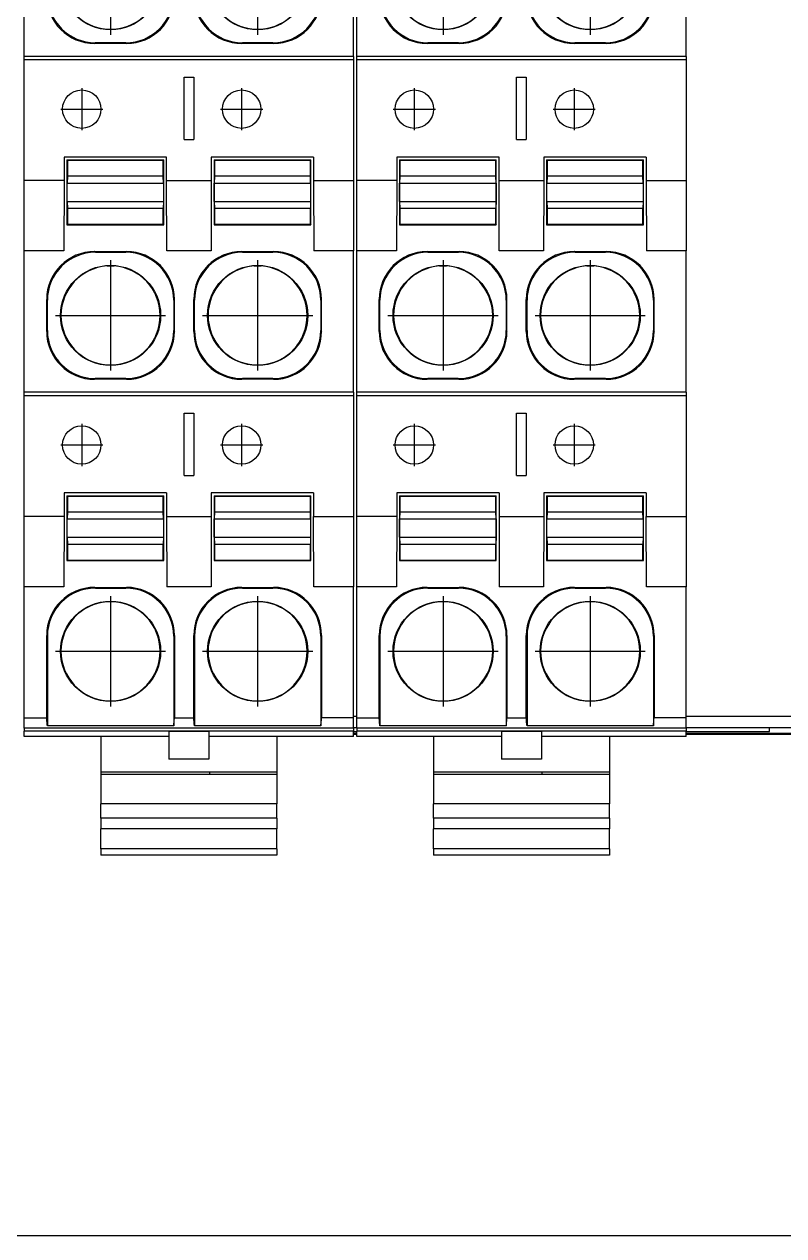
# Model space of a CAD drawing. Extents: x -2333 to 4564, y -5034 to 5704.
# Drawn here: x 3271.6 to 3356.3, y 2006.7 to 2141.7 of the extents above; entities that cross this region are included whole.
import ezdxf

# ---------------------------------------------------------------- set-up
doc = ezdxf.new("R2010")
doc.units = 0
doc.header["$LTSCALE"] = 10
doc.header["$MEASUREMENT"] = 0
doc.linetypes.add('DOT_CENTER', pattern=[14, 12, -1, 0, -1])
doc.layers.get('0').update_dxf_attribs({"linetype": 'CONTINUOUS'})
doc.layers.add('1', color=7, linetype='CONTINUOUS')
doc.layers.add('LEG', color=7, linetype='CONTINUOUS')

# ---------------------------------------------------------------- blocks, each defined once
blk = doc.blocks.new('FIBO-P-SP-TWIN-____2__13', base_point=(87.283, 1619.943))
at = {"color": 7, "linetype": 'Continuous'}
for p, q in [((90.989, 1630.243), (91.152, 1630.243)), ((90.989, 1625.718), (90.989, 1630.243)), ((91.253, 1630.243), (91.152, 1630.243)), ((91.253, 1619.943), (91.253, 1630.243)), ((91.253, 1630.243), (91.576, 1630.243)), ((91.576, 1630.243), (95.672, 1630.243)), ((91.576, 1630.243), (91.576, 1629.541)), ((95.672, 1630.243), (97.87, 1630.243)), ((95.672, 1629), (95.672, 1630.243)), ((97.87, 1630.243), (101.655, 1630.243)), ((97.87, 1628.993), (97.87, 1630.243)), ((101.655, 1630.243), (101.655, 1619.943)), ((101.655, 1630.243), (101.753, 1630.243)), ((101.753, 1619.943), (101.753, 1630.243)), ((101.753, 1630.243), (106.172, 1630.243)), ((106.172, 1630.243), (108.37, 1630.243)), ((106.172, 1629), (106.172, 1630.243)), ((108.37, 1630.243), (112.155, 1630.243)), ((108.37, 1628.993), (108.37, 1630.243)), ((112.155, 1630.243), (112.155, 1619.943)), ((112.155, 1630.243), (112.253, 1630.243)), ((112.253, 1619.943), (112.253, 1630.243)), ((112.253, 1630.243), (116.672, 1630.243)), ((94.128, 1629.518), (91.321, 1629.518)), ((91.321, 1625.568), (91.321, 1629.518)), ((91.576, 1629.541), (94.151, 1629.541)), ((103.656, 1629.541), (104.651, 1629.541)), ((103.678, 1629.518), (104.628, 1629.518)), ((97.87, 1628.993), (95.672, 1629)), ((96.489, 1628.908), (96.489, 1625.879)), ((96.503, 1628.893), (96.489, 1628.908)), ((98.518, 1628.908), (96.489, 1628.908)), ((96.503, 1628.893), (96.503, 1625.893)), ((97.003, 1628.893), (96.503, 1628.893)), ((97.216, 1628.902), (97.003, 1628.893)), ((97.003, 1628.893), (97.003, 1625.893)), ((97.216, 1628.902), (97.791, 1628.902)), ((97.216, 1628.902), (97.216, 1625.885)), ((98.003, 1628.893), (97.791, 1628.902)), ((97.791, 1628.902), (97.791, 1625.885)), ((98.603, 1628.993), (97.87, 1628.993)), ((98.003, 1625.893), (98.003, 1628.893)), ((98.503, 1628.893), (98.003, 1628.893)), ((98.518, 1628.908), (98.503, 1628.893)), ((98.503, 1628.893), (98.503, 1625.893)), ((98.518, 1628.908), (98.518, 1625.879)), ((98.603, 1625.793), (98.603, 1628.993)), ((108.37, 1628.993), (106.172, 1629)), ((106.989, 1628.908), (106.989, 1625.879)), ((109.018, 1628.908), (106.989, 1628.908)), ((107.003, 1628.893), (106.989, 1628.908)), ((107.503, 1628.893), (107.003, 1628.893)), ((107.003, 1628.893), (107.003, 1625.893)), ((107.716, 1628.902), (107.503, 1628.893)), ((107.503, 1628.893), (107.503, 1625.893)), ((107.716, 1628.902), (108.291, 1628.902)), ((107.716, 1628.902), (107.716, 1625.885)), ((108.503, 1628.893), (108.291, 1628.902)), ((108.291, 1628.902), (108.291, 1625.885)), ((109.103, 1628.993), (108.37, 1628.993)), ((108.503, 1625.893), (108.503, 1628.893)), ((109.003, 1628.893), (108.503, 1628.893)), ((109.018, 1628.908), (109.003, 1628.893)), ((109.003, 1628.893), (109.003, 1625.893)), ((109.018, 1628.908), (109.018, 1625.879)), ((109.103, 1625.793), (109.103, 1628.993)), ((95.651, 1628.041), (95.651, 1627.045)), ((102.156, 1627.045), (102.156, 1628.041)), ((106.151, 1628.041), (106.151, 1627.045)), ((112.656, 1627.045), (112.656, 1628.041)), ((87.283, 1622.343), (87.283, 1627.843)), ((87.472, 1627.843), (87.283, 1627.843)), ((87.472, 1627.843), (88.104, 1627.843)), ((88.436, 1627.843), (88.104, 1627.843)), ((88.436, 1627.843), (88.888, 1627.843)), ((89.805, 1627.843), (88.888, 1627.843)), ((89.805, 1622.343), (89.805, 1627.843)), ((89.883, 1627.843), (89.805, 1627.843)), ((90.989, 1627.843), (89.883, 1627.843)), ((92.107, 1627.653), (92.107, 1627.433)), ((95.199, 1627.433), (95.199, 1627.653)), ((95.628, 1628.018), (95.628, 1627.068)), ((102.178, 1627.068), (102.178, 1628.018)), ((102.607, 1627.653), (102.607, 1627.433)), ((105.699, 1627.433), (105.699, 1627.653)), ((106.128, 1628.018), (106.128, 1627.068)), ((112.678, 1627.068), (112.678, 1628.018)), ((113.107, 1627.653), (113.107, 1627.433)), ((97.87, 1625.793), (95.672, 1625.786)), ((95.672, 1624.4), (95.672, 1625.786)), ((96.503, 1625.893), (96.489, 1625.879)), ((96.489, 1625.879), (98.518, 1625.879)), ((96.503, 1625.893), (97.003, 1625.893)), ((97.216, 1625.885), (97.003, 1625.893)), ((97.791, 1625.885), (97.216, 1625.885)), ((97.791, 1625.885), (98.003, 1625.893)), ((98.603, 1625.793), (97.87, 1625.793)), ((97.87, 1625.793), (97.87, 1624.393)), ((98.003, 1625.893), (98.503, 1625.893)), ((98.503, 1625.893), (98.518, 1625.879)), ((106.172, 1625.786), (108.37, 1625.793)), ((106.172, 1624.4), (106.172, 1625.786)), ((107.003, 1625.893), (106.989, 1625.879)), ((106.989, 1625.879), (109.018, 1625.879)), ((107.003, 1625.893), (107.503, 1625.893)), ((107.716, 1625.885), (107.503, 1625.893)), ((108.291, 1625.885), (107.716, 1625.885)), ((108.291, 1625.885), (108.503, 1625.893)), ((108.37, 1625.793), (109.103, 1625.793)), ((108.37, 1625.793), (108.37, 1624.393)), ((108.503, 1625.893), (109.003, 1625.893)), ((109.003, 1625.893), (109.018, 1625.879)), ((90.279, 1624.468), (90.279, 1625.718)), ((90.989, 1625.718), (90.279, 1625.718)), ((91.141, 1625.718), (90.989, 1625.718)), ((94.128, 1625.568), (91.321, 1625.568)), ((91.576, 1625.546), (91.576, 1624.941)), ((94.151, 1625.545), (91.576, 1625.546)), ((103.656, 1625.545), (104.651, 1625.545)), ((104.628, 1625.568), (103.678, 1625.568)), ((99.153, 1625.243), (101.103, 1625.243)), ((99.153, 1625.243), (99.153, 1624.943)), ((101.103, 1625.243), (101.103, 1624.943)), ((109.653, 1625.243), (111.603, 1625.243)), ((109.653, 1625.243), (109.653, 1624.943)), ((111.603, 1625.243), (111.603, 1624.943)), ((91.321, 1620.968), (91.321, 1624.918)), ((94.128, 1624.918), (91.321, 1624.918)), ((91.576, 1624.941), (94.151, 1624.941)), ((101.103, 1624.943), (99.153, 1624.943)), ((103.656, 1624.941), (104.651, 1624.941)), ((103.678, 1624.918), (104.628, 1624.918)), ((111.603, 1624.943), (109.653, 1624.943)), ((90.989, 1624.468), (90.279, 1624.468)), ((90.989, 1619.943), (90.989, 1624.468)), ((91.141, 1624.468), (90.989, 1624.468)), ((97.87, 1624.393), (95.672, 1624.4)), ((96.503, 1624.293), (96.489, 1624.308)), ((96.489, 1624.308), (96.489, 1621.279)), ((98.518, 1624.308), (96.489, 1624.308)), ((97.003, 1624.293), (96.503, 1624.293)), ((96.503, 1624.293), (96.503, 1621.293)), ((97.216, 1624.302), (97.003, 1624.293)), ((97.003, 1624.293), (97.003, 1621.293)), ((97.216, 1624.302), (97.791, 1624.302)), ((97.216, 1624.302), (97.216, 1621.285)), ((98.003, 1624.293), (97.791, 1624.302)), ((97.791, 1624.302), (97.791, 1621.285)), ((98.603, 1624.393), (97.87, 1624.393)), ((98.003, 1621.293), (98.003, 1624.293)), ((98.503, 1624.293), (98.003, 1624.293)), ((98.518, 1624.308), (98.503, 1624.293)), ((98.503, 1624.293), (98.503, 1621.293)), ((98.518, 1624.308), (98.518, 1621.279)), ((98.603, 1621.193), (98.603, 1624.393)), ((108.37, 1624.393), (106.172, 1624.4)), ((106.989, 1624.308), (106.989, 1621.279)), ((109.018, 1624.308), (106.989, 1624.308)), ((107.003, 1624.293), (106.989, 1624.308)), ((107.503, 1624.293), (107.003, 1624.293)), ((107.003, 1624.293), (107.003, 1621.293)), ((107.716, 1624.302), (107.503, 1624.293)), ((107.503, 1624.293), (107.503, 1621.293)), ((107.716, 1624.302), (108.291, 1624.302)), ((107.716, 1624.302), (107.716, 1621.285)), ((108.503, 1624.293), (108.291, 1624.302)), ((108.291, 1624.302), (108.291, 1621.285)), ((109.103, 1624.393), (108.37, 1624.393)), ((108.503, 1621.293), (108.503, 1624.293)), ((109.003, 1624.293), (108.503, 1624.293)), ((109.018, 1624.308), (109.003, 1624.293)), ((109.003, 1624.293), (109.003, 1621.293)), ((109.018, 1624.308), (109.018, 1621.279)), ((109.103, 1621.193), (109.103, 1624.393)), ((95.628, 1623.418), (95.628, 1622.468)), ((95.651, 1623.441), (95.651, 1622.445)), ((102.156, 1622.445), (102.156, 1623.441)), ((102.178, 1622.468), (102.178, 1623.418)), ((106.128, 1623.418), (106.128, 1622.468)), ((106.151, 1623.441), (106.151, 1622.445)), ((112.656, 1622.445), (112.656, 1623.441)), ((112.678, 1622.468), (112.678, 1623.418)), ((92.107, 1623.053), (92.107, 1622.833)), ((95.199, 1622.833), (95.199, 1623.053)), ((102.607, 1623.053), (102.607, 1622.833)), ((105.699, 1622.833), (105.699, 1623.053)), ((113.107, 1623.053), (113.107, 1622.833)), ((87.472, 1622.343), (87.283, 1622.343)), ((87.472, 1622.343), (88.104, 1622.343)), ((88.436, 1622.343), (88.104, 1622.343)), ((88.436, 1622.343), (88.888, 1622.343)), ((89.805, 1622.343), (88.888, 1622.343)), ((89.883, 1622.343), (89.805, 1622.343)), ((90.989, 1622.343), (89.883, 1622.343)), ((96.503, 1621.293), (96.489, 1621.279)), ((96.489, 1621.279), (98.518, 1621.279)), ((96.503, 1621.293), (97.003, 1621.293)), ((97.216, 1621.285), (97.003, 1621.293)), ((97.791, 1621.285), (97.216, 1621.285)), ((97.791, 1621.285), (98.003, 1621.293)), ((98.003, 1621.293), (98.503, 1621.293)), ((98.503, 1621.293), (98.518, 1621.279)), ((107.003, 1621.293), (106.989, 1621.279)), ((106.989, 1621.279), (109.018, 1621.279)), ((107.003, 1621.293), (107.503, 1621.293)), ((107.716, 1621.285), (107.503, 1621.293)), ((108.291, 1621.285), (107.716, 1621.285)), ((108.291, 1621.285), (108.503, 1621.293)), ((108.503, 1621.293), (109.003, 1621.293)), ((109.003, 1621.293), (109.018, 1621.279)), ((94.128, 1620.968), (91.321, 1620.968)), ((91.576, 1619.943), (91.576, 1620.946)), ((94.151, 1620.945), (91.576, 1620.946)), ((95.672, 1621.186), (97.87, 1621.193)), ((95.672, 1619.943), (95.672, 1621.186)), ((98.603, 1621.193), (97.87, 1621.193)), ((97.87, 1621.193), (97.87, 1619.943)), ((103.656, 1620.945), (104.651, 1620.945)), ((104.628, 1620.968), (103.678, 1620.968)), ((108.37, 1621.193), (106.172, 1621.186)), ((106.172, 1619.943), (106.172, 1621.186)), ((109.103, 1621.193), (108.37, 1621.193)), ((108.37, 1621.193), (108.37, 1619.943)), ((90.989, 1619.943), (91.152, 1619.943)), ((91.253, 1619.943), (91.152, 1619.943)), ((91.253, 1619.943), (91.576, 1619.943)), ((91.576, 1619.943), (95.672, 1619.943)), ((97.87, 1619.943), (95.672, 1619.943)), ((101.655, 1619.943), (97.87, 1619.943)), ((101.753, 1619.943), (101.655, 1619.943)), ((101.753, 1619.943), (106.172, 1619.943)), ((108.37, 1619.943), (106.172, 1619.943)), ((112.155, 1619.943), (108.37, 1619.943)), ((112.253, 1619.943), (112.155, 1619.943)), ((112.253, 1619.943), (116.672, 1619.943))]:
    blk.add_line(p, q, dxfattribs=at)
at = {"color": 2, "linetype": 'Continuous'}
for p, q in [((91.152, 1619.943), (91.152, 1630.243)), ((94.128, 1629.518), (94.151, 1629.541)), ((103.678, 1629.518), (103.656, 1629.541)), ((104.628, 1629.518), (104.651, 1629.541)), ((95.628, 1628.018), (95.651, 1628.041)), ((102.178, 1628.018), (102.156, 1628.041)), ((106.128, 1628.018), (106.151, 1628.041)), ((112.678, 1628.018), (112.656, 1628.041)), ((87.472, 1622.343), (87.472, 1627.843)), ((88.104, 1622.343), (88.104, 1627.843)), ((88.436, 1622.343), (88.436, 1627.843)), ((88.888, 1622.343), (88.888, 1627.843)), ((95.628, 1627.068), (95.651, 1627.045)), ((102.178, 1627.068), (102.156, 1627.045)), ((106.128, 1627.068), (106.151, 1627.045)), ((112.656, 1627.045), (112.678, 1627.068)), ((91.141, 1624.468), (91.141, 1625.718)), ((94.128, 1625.568), (94.151, 1625.545)), ((103.678, 1625.568), (103.656, 1625.545)), ((104.628, 1625.568), (104.651, 1625.545)), ((94.128, 1624.918), (94.151, 1624.941)), ((103.678, 1624.918), (103.656, 1624.941)), ((104.628, 1624.918), (104.651, 1624.941)), ((89.805, 1624.443), (89.883, 1624.443)), ((95.628, 1623.418), (95.651, 1623.441)), ((102.178, 1623.418), (102.156, 1623.441)), ((106.128, 1623.418), (106.151, 1623.441)), ((112.678, 1623.418), (112.656, 1623.441)), ((95.651, 1622.445), (95.628, 1622.468)), ((102.178, 1622.468), (102.156, 1622.445)), ((106.128, 1622.468), (106.151, 1622.445)), ((112.656, 1622.445), (112.678, 1622.468)), ((94.151, 1620.945), (94.128, 1620.968)), ((103.678, 1620.968), (103.656, 1620.945)), ((104.628, 1620.968), (104.651, 1620.945))]:
    blk.add_line(p, q, dxfattribs=at)
at = {"color": 7, "linetype": 'Continuous'}
for centre, radius in [((93.653, 1627.543), 1.567), ((100.103, 1628.443), 0.6), ((104.153, 1627.543), 1.567), ((110.603, 1628.443), 0.6), ((114.653, 1627.543), 1.567), ((93.653, 1622.943), 1.567), ((104.153, 1622.943), 1.567), ((114.653, 1622.943), 1.567), ((100.103, 1623.443), 0.6), ((110.603, 1623.443), 0.6)]:
    blk.add_circle(centre, radius, dxfattribs=at)
for centre, radius, start, end in [((94.128, 1628.018), 1.5, 0.0044, 89.9956), ((94.151, 1628.041), 1.5, 0.0044, 89.9956), ((103.656, 1628.041), 1.5, 90.0044, 179.9956), ((103.678, 1628.018), 1.5, 90.0044, 179.9956), ((104.628, 1628.018), 1.5, 0.0044, 89.9956), ((104.651, 1628.041), 1.5, 0.0044, 89.9956), ((114.156, 1628.041), 1.5, 90.0044, 179.9956), ((114.178, 1628.018), 1.5, 90.0044, 179.9956), ((93.653, 1627.543), 1.55, 4.0694, 175.9306), ((104.153, 1627.543), 1.55, 4.0694, 175.9306), ((114.653, 1627.543), 1.55, 4.0694, 175.9306), ((93.625, 1627.543), 1.522, 175.8545, 184.1455), ((93.682, 1627.543), 1.522, 355.8545, 4.1455), ((104.125, 1627.543), 1.522, 175.8545, 184.1455), ((104.182, 1627.543), 1.522, 355.8545, 4.1455), ((114.625, 1627.543), 1.522, 175.8545, 184.1455), ((93.653, 1627.543), 1.55, 184.0694, 355.9306), ((104.153, 1627.543), 1.55, 184.0694, 355.9306), ((114.653, 1627.543), 1.55, 184.0694, 355.9306), ((94.128, 1627.068), 1.5, 270.0044, 359.9956), ((94.151, 1627.046), 1.5, 270.0044, 359.9956), ((103.656, 1627.046), 1.5, 180.0044, 269.9956), ((103.678, 1627.068), 1.5, 180.0044, 269.9956), ((104.628, 1627.068), 1.5, 270.0044, 359.9956), ((104.651, 1627.046), 1.5, 270.0044, 359.9956), ((114.156, 1627.046), 1.5, 180.0044, 269.9956), ((114.178, 1627.068), 1.5, 180.0044, 269.9956), ((94.128, 1623.418), 1.5, 0.0044, 89.9956), ((94.151, 1623.441), 1.5, 0.0044, 89.9956), ((103.656, 1623.441), 1.5, 90.0044, 179.9956), ((103.678, 1623.418), 1.5, 90.0044, 179.9956), ((104.628, 1623.418), 1.5, 0.0044, 89.9956), ((104.651, 1623.441), 1.5, 0.0044, 89.9956), ((114.156, 1623.441), 1.5, 90.0044, 179.9956), ((114.178, 1623.418), 1.5, 90.0044, 179.9956), ((93.653, 1622.943), 1.55, 4.0694, 175.9306), ((104.153, 1622.943), 1.55, 4.0694, 175.9306), ((114.653, 1622.943), 1.55, 4.0694, 175.9306), ((93.625, 1622.943), 1.522, 175.8545, 184.1455), ((93.653, 1622.943), 1.55, 184.0694, 355.9306), ((93.682, 1622.943), 1.522, 355.8545, 4.1455), ((104.125, 1622.943), 1.522, 175.8545, 184.1455), ((104.153, 1622.943), 1.55, 184.0694, 355.9306), ((104.182, 1622.943), 1.522, 355.8545, 4.1455), ((114.625, 1622.943), 1.522, 175.8545, 184.1455), ((114.653, 1622.943), 1.55, 184.0694, 355.9306), ((94.128, 1622.468), 1.5, 270.0044, 359.9956), ((94.151, 1622.446), 1.5, 270.0044, 359.9956), ((103.656, 1622.446), 1.5, 180.0044, 269.9956), ((103.678, 1622.468), 1.5, 180.0044, 269.9956), ((104.628, 1622.468), 1.5, 270.0044, 359.9956), ((104.651, 1622.446), 1.5, 270.0044, 359.9956), ((114.156, 1622.446), 1.5, 180.0044, 269.9956), ((114.178, 1622.468), 1.5, 180.0044, 269.9956)]:
    blk.add_arc(centre, radius, start, end, dxfattribs=at)
for points in [[(91.321, 1629.518), (91.426, 1629.53), (91.576, 1629.541)], [(91.321, 1625.568), (91.426, 1625.557), (91.576, 1625.546)], [(91.321, 1624.918), (91.426, 1624.93), (91.576, 1624.941)], [(91.321, 1620.968), (91.426, 1620.957), (91.576, 1620.946)]]:
    blk.add_spline(points, degree=3, dxfattribs=at)
at = {"color": 2, "linetype": 'Continuous'}
for points in [[(89.883, 1627.843), (89.883, 1626.993), (89.883, 1626.143), (89.883, 1625.293), (89.883, 1624.443)], [(89.883, 1624.443), (89.883, 1623.918), (89.883, 1623.393), (89.883, 1622.868), (89.883, 1622.343)]]:
    blk.add_spline(points, degree=3, dxfattribs=at)
at = {"layer": '1', "color": 2, "linetype": 'DOT_CENTER'}
for p, q in [((93.653, 1629.267), (93.653, 1625.82)), ((104.153, 1629.267), (104.153, 1625.82)), ((100.103, 1629.103), (100.103, 1627.783)), ((110.603, 1629.103), (110.603, 1627.783)), ((100.763, 1628.443), (99.443, 1628.443)), ((111.263, 1628.443), (109.943, 1628.443)), ((95.377, 1627.543), (91.93, 1627.543)), ((105.877, 1627.543), (102.43, 1627.543)), ((116.377, 1627.543), (112.93, 1627.543)), ((93.653, 1624.667), (93.653, 1621.22)), ((104.153, 1624.667), (104.153, 1621.22)), ((100.103, 1624.103), (100.103, 1622.783)), ((110.603, 1624.103), (110.603, 1622.783)), ((100.763, 1623.443), (99.443, 1623.443)), ((111.263, 1623.443), (109.943, 1623.443)), ((95.377, 1622.943), (91.93, 1622.943)), ((105.877, 1622.943), (102.43, 1622.943)), ((116.377, 1622.943), (112.93, 1622.943))]:
    blk.add_line(p, q, dxfattribs=at)
blk = doc.blocks.new('FIBO-P-SP-TWIN-_____12', base_point=(87.283, 1630.343))
at = {"color": 7, "linetype": 'Continuous'}
for p, q in [((90.989, 1640.643), (91.152, 1640.643)), ((90.989, 1636.118), (90.989, 1640.643)), ((91.253, 1640.643), (91.152, 1640.643)), ((91.253, 1640.643), (91.576, 1640.643)), ((91.253, 1630.343), (91.253, 1640.643)), ((91.576, 1640.643), (91.576, 1639.941)), ((91.576, 1640.643), (95.672, 1640.643)), ((95.672, 1640.643), (97.87, 1640.643)), ((95.672, 1639.4), (95.672, 1640.643)), ((97.87, 1640.643), (101.655, 1640.643)), ((97.87, 1639.393), (97.87, 1640.643)), ((101.655, 1640.643), (101.753, 1640.643)), ((101.655, 1640.643), (101.655, 1630.343)), ((101.753, 1640.643), (106.172, 1640.643)), ((101.753, 1630.343), (101.753, 1640.643)), ((106.172, 1640.643), (108.37, 1640.643)), ((106.172, 1639.4), (106.172, 1640.643)), ((108.37, 1639.393), (108.37, 1640.643)), ((108.37, 1640.643), (112.155, 1640.643)), ((112.155, 1640.643), (112.155, 1630.343)), ((112.155, 1640.643), (112.253, 1640.643)), ((112.253, 1630.343), (112.253, 1640.643)), ((112.253, 1640.643), (116.672, 1640.643)), ((94.128, 1639.918), (91.321, 1639.918)), ((91.321, 1635.968), (91.321, 1639.918)), ((91.576, 1639.941), (94.151, 1639.941)), ((103.656, 1639.941), (104.651, 1639.941)), ((103.678, 1639.918), (104.628, 1639.918)), ((97.87, 1639.393), (95.672, 1639.4)), ((108.37, 1639.393), (106.172, 1639.4)), ((98.518, 1639.308), (96.489, 1639.308)), ((96.503, 1639.293), (96.489, 1639.308)), ((96.489, 1639.308), (96.489, 1636.279)), ((97.003, 1639.293), (96.503, 1639.293)), ((96.503, 1639.293), (96.503, 1636.293)), ((97.216, 1639.302), (97.003, 1639.293)), ((97.003, 1639.293), (97.003, 1636.293)), ((97.216, 1639.302), (97.791, 1639.302)), ((97.216, 1639.302), (97.216, 1636.285)), ((98.003, 1639.293), (97.791, 1639.302)), ((97.791, 1639.302), (97.791, 1636.285)), ((98.603, 1639.393), (97.87, 1639.393)), ((98.503, 1639.293), (98.003, 1639.293)), ((98.003, 1636.293), (98.003, 1639.293)), ((98.518, 1639.308), (98.503, 1639.293)), ((98.503, 1639.293), (98.503, 1636.293)), ((98.518, 1639.308), (98.518, 1636.279)), ((98.603, 1636.193), (98.603, 1639.393)), ((109.018, 1639.308), (106.989, 1639.308)), ((106.989, 1639.308), (106.989, 1636.279)), ((107.003, 1639.293), (106.989, 1639.308)), ((107.003, 1639.293), (107.003, 1636.293)), ((107.503, 1639.293), (107.003, 1639.293)), ((107.716, 1639.302), (107.503, 1639.293)), ((107.503, 1639.293), (107.503, 1636.293)), ((107.716, 1639.302), (107.716, 1636.285)), ((107.716, 1639.302), (108.291, 1639.302)), ((108.503, 1639.293), (108.291, 1639.302)), ((108.291, 1639.302), (108.291, 1636.285)), ((109.103, 1639.393), (108.37, 1639.393)), ((109.003, 1639.293), (108.503, 1639.293)), ((108.503, 1636.293), (108.503, 1639.293)), ((109.018, 1639.308), (109.003, 1639.293)), ((109.003, 1639.293), (109.003, 1636.293)), ((109.018, 1639.308), (109.018, 1636.279)), ((109.103, 1636.193), (109.103, 1639.393)), ((95.628, 1638.418), (95.628, 1637.468)), ((95.651, 1638.441), (95.651, 1637.445)), ((102.156, 1637.445), (102.156, 1638.441)), ((102.178, 1637.468), (102.178, 1638.418)), ((106.128, 1638.418), (106.128, 1637.468)), ((106.151, 1638.441), (106.151, 1637.445)), ((112.656, 1637.445), (112.656, 1638.441)), ((112.678, 1637.468), (112.678, 1638.418)), ((87.283, 1632.743), (87.283, 1638.243)), ((87.472, 1638.243), (87.283, 1638.243)), ((87.472, 1638.243), (88.104, 1638.243)), ((88.436, 1638.243), (88.104, 1638.243)), ((88.436, 1638.243), (88.888, 1638.243)), ((89.805, 1638.243), (88.888, 1638.243)), ((89.805, 1632.743), (89.805, 1638.243)), ((89.883, 1638.243), (89.805, 1638.243)), ((90.989, 1638.243), (89.883, 1638.243)), ((92.107, 1638.053), (92.107, 1637.833)), ((95.199, 1637.833), (95.199, 1638.053)), ((102.607, 1638.053), (102.607, 1637.833)), ((105.699, 1637.833), (105.699, 1638.053)), ((113.107, 1638.053), (113.107, 1637.833)), ((90.989, 1636.118), (90.279, 1636.118)), ((90.279, 1634.868), (90.279, 1636.118)), ((91.141, 1636.118), (90.989, 1636.118)), ((97.87, 1636.193), (95.672, 1636.186)), ((95.672, 1634.8), (95.672, 1636.186)), ((96.503, 1636.293), (96.489, 1636.279)), ((96.489, 1636.279), (98.518, 1636.279)), ((96.503, 1636.293), (97.003, 1636.293)), ((97.216, 1636.285), (97.003, 1636.293)), ((97.791, 1636.285), (97.216, 1636.285)), ((97.791, 1636.285), (98.003, 1636.293)), ((97.87, 1636.193), (97.87, 1634.793)), ((98.603, 1636.193), (97.87, 1636.193)), ((98.003, 1636.293), (98.503, 1636.293)), ((98.503, 1636.293), (98.518, 1636.279)), ((106.172, 1636.186), (108.37, 1636.193)), ((106.172, 1634.8), (106.172, 1636.186)), ((107.003, 1636.293), (106.989, 1636.279)), ((106.989, 1636.279), (109.018, 1636.279)), ((107.003, 1636.293), (107.503, 1636.293)), ((107.716, 1636.285), (107.503, 1636.293)), ((108.291, 1636.285), (107.716, 1636.285)), ((108.291, 1636.285), (108.503, 1636.293)), ((108.37, 1636.193), (108.37, 1634.793)), ((108.37, 1636.193), (109.103, 1636.193)), ((108.503, 1636.293), (109.003, 1636.293)), ((109.003, 1636.293), (109.018, 1636.279)), ((94.128, 1635.968), (91.321, 1635.968)), ((94.151, 1635.945), (91.576, 1635.946)), ((91.576, 1635.946), (91.576, 1635.341)), ((99.153, 1635.643), (99.153, 1635.343)), ((99.153, 1635.643), (101.103, 1635.643)), ((101.103, 1635.643), (101.103, 1635.343)), ((103.656, 1635.945), (104.651, 1635.945)), ((104.628, 1635.968), (103.678, 1635.968)), ((109.653, 1635.643), (109.653, 1635.343)), ((109.653, 1635.643), (111.603, 1635.643)), ((111.603, 1635.643), (111.603, 1635.343)), ((91.321, 1631.368), (91.321, 1635.318)), ((94.128, 1635.318), (91.321, 1635.318)), ((91.576, 1635.341), (94.151, 1635.341)), ((101.103, 1635.343), (99.153, 1635.343)), ((103.656, 1635.341), (104.651, 1635.341)), ((103.678, 1635.318), (104.628, 1635.318)), ((111.603, 1635.343), (109.653, 1635.343)), ((90.989, 1634.868), (90.279, 1634.868)), ((90.989, 1630.343), (90.989, 1634.868)), ((91.141, 1634.868), (90.989, 1634.868)), ((97.87, 1634.793), (95.672, 1634.8)), ((96.503, 1634.693), (96.489, 1634.708)), ((98.518, 1634.708), (96.489, 1634.708)), ((96.489, 1634.708), (96.489, 1631.679)), ((97.003, 1634.693), (96.503, 1634.693)), ((96.503, 1634.693), (96.503, 1631.693)), ((97.216, 1634.702), (97.003, 1634.693)), ((97.003, 1634.693), (97.003, 1631.693)), ((97.216, 1634.702), (97.216, 1631.685)), ((97.216, 1634.702), (97.791, 1634.702)), ((97.791, 1634.702), (97.791, 1631.685)), ((98.003, 1634.693), (97.791, 1634.702)), ((98.603, 1634.793), (97.87, 1634.793)), ((98.003, 1631.693), (98.003, 1634.693)), ((98.503, 1634.693), (98.003, 1634.693)), ((98.518, 1634.708), (98.503, 1634.693)), ((98.503, 1634.693), (98.503, 1631.693)), ((98.518, 1634.708), (98.518, 1631.679)), ((98.603, 1631.593), (98.603, 1634.793)), ((108.37, 1634.793), (106.172, 1634.8)), ((106.989, 1634.708), (106.989, 1631.679)), ((109.018, 1634.708), (106.989, 1634.708)), ((107.003, 1634.693), (106.989, 1634.708)), ((107.003, 1634.693), (107.003, 1631.693)), ((107.503, 1634.693), (107.003, 1634.693)), ((107.716, 1634.702), (107.503, 1634.693)), ((107.503, 1634.693), (107.503, 1631.693)), ((107.716, 1634.702), (107.716, 1631.685)), ((107.716, 1634.702), (108.291, 1634.702)), ((108.503, 1634.693), (108.291, 1634.702)), ((108.291, 1634.702), (108.291, 1631.685)), ((109.103, 1634.793), (108.37, 1634.793)), ((109.003, 1634.693), (108.503, 1634.693)), ((108.503, 1631.693), (108.503, 1634.693)), ((109.018, 1634.708), (109.003, 1634.693)), ((109.003, 1634.693), (109.003, 1631.693)), ((109.018, 1634.708), (109.018, 1631.679)), ((109.103, 1631.593), (109.103, 1634.793)), ((95.628, 1633.818), (95.628, 1632.868)), ((95.651, 1633.841), (95.651, 1632.845)), ((102.156, 1632.845), (102.156, 1633.841)), ((102.178, 1632.868), (102.178, 1633.818)), ((106.128, 1633.818), (106.128, 1632.868)), ((106.151, 1633.841), (106.151, 1632.845)), ((112.656, 1632.845), (112.656, 1633.841)), ((112.678, 1632.868), (112.678, 1633.818)), ((92.107, 1633.453), (92.107, 1633.233)), ((95.199, 1633.233), (95.199, 1633.453)), ((102.607, 1633.453), (102.607, 1633.233)), ((105.699, 1633.233), (105.699, 1633.453)), ((113.107, 1633.453), (113.107, 1633.233)), ((87.472, 1632.743), (87.283, 1632.743)), ((87.472, 1632.743), (88.104, 1632.743)), ((88.436, 1632.743), (88.104, 1632.743)), ((88.436, 1632.743), (88.888, 1632.743)), ((89.805, 1632.743), (88.888, 1632.743)), ((89.883, 1632.743), (89.805, 1632.743)), ((90.989, 1632.743), (89.883, 1632.743)), ((95.672, 1631.586), (97.87, 1631.593)), ((95.672, 1630.343), (95.672, 1631.586)), ((96.503, 1631.693), (96.489, 1631.679)), ((96.489, 1631.679), (98.518, 1631.679)), ((96.503, 1631.693), (97.003, 1631.693)), ((97.216, 1631.685), (97.003, 1631.693)), ((97.791, 1631.685), (97.216, 1631.685)), ((97.791, 1631.685), (98.003, 1631.693)), ((98.603, 1631.593), (97.87, 1631.593)), ((97.87, 1631.593), (97.87, 1630.343)), ((98.003, 1631.693), (98.503, 1631.693)), ((98.503, 1631.693), (98.518, 1631.679)), ((108.37, 1631.593), (106.172, 1631.586)), ((106.172, 1630.343), (106.172, 1631.586)), ((107.003, 1631.693), (106.989, 1631.679)), ((106.989, 1631.679), (109.018, 1631.679)), ((107.003, 1631.693), (107.503, 1631.693)), ((107.716, 1631.685), (107.503, 1631.693)), ((108.291, 1631.685), (107.716, 1631.685)), ((108.291, 1631.685), (108.503, 1631.693)), ((109.103, 1631.593), (108.37, 1631.593)), ((108.37, 1631.593), (108.37, 1630.343)), ((108.503, 1631.693), (109.003, 1631.693)), ((109.003, 1631.693), (109.018, 1631.679)), ((94.128, 1631.368), (91.321, 1631.368)), ((91.576, 1630.343), (91.576, 1631.346)), ((94.151, 1631.345), (91.576, 1631.346)), ((103.656, 1631.345), (104.651, 1631.345)), ((104.628, 1631.368), (103.678, 1631.368)), ((90.989, 1630.343), (91.152, 1630.343)), ((91.253, 1630.343), (91.152, 1630.343)), ((91.253, 1630.343), (91.576, 1630.343)), ((91.576, 1630.343), (95.672, 1630.343)), ((97.87, 1630.343), (95.672, 1630.343)), ((101.655, 1630.343), (97.87, 1630.343)), ((101.753, 1630.343), (101.655, 1630.343)), ((101.753, 1630.343), (106.172, 1630.343)), ((108.37, 1630.343), (106.172, 1630.343)), ((112.155, 1630.343), (108.37, 1630.343)), ((112.253, 1630.343), (112.155, 1630.343)), ((112.253, 1630.343), (116.672, 1630.343))]:
    blk.add_line(p, q, dxfattribs=at)
at = {"color": 2, "linetype": 'Continuous'}
for p, q in [((91.152, 1630.343), (91.152, 1640.643)), ((94.128, 1639.918), (94.151, 1639.941)), ((103.678, 1639.918), (103.656, 1639.941)), ((104.628, 1639.918), (104.651, 1639.941)), ((95.628, 1638.418), (95.651, 1638.441)), ((102.178, 1638.418), (102.156, 1638.441)), ((106.128, 1638.418), (106.151, 1638.441)), ((112.678, 1638.418), (112.656, 1638.441)), ((87.472, 1632.743), (87.472, 1638.243)), ((88.104, 1632.743), (88.104, 1638.243)), ((88.436, 1632.743), (88.436, 1638.243)), ((88.888, 1632.743), (88.888, 1638.243)), ((95.628, 1637.468), (95.651, 1637.445)), ((102.178, 1637.468), (102.156, 1637.445)), ((106.128, 1637.468), (106.151, 1637.445)), ((112.656, 1637.445), (112.678, 1637.468)), ((91.141, 1634.868), (91.141, 1636.118)), ((94.128, 1635.968), (94.151, 1635.945)), ((103.678, 1635.968), (103.656, 1635.945)), ((104.628, 1635.968), (104.651, 1635.945)), ((94.128, 1635.318), (94.151, 1635.341)), ((103.678, 1635.318), (103.656, 1635.341)), ((104.628, 1635.318), (104.651, 1635.341)), ((89.805, 1634.843), (89.883, 1634.843)), ((95.628, 1633.818), (95.651, 1633.841)), ((102.178, 1633.818), (102.156, 1633.841)), ((106.128, 1633.818), (106.151, 1633.841)), ((112.678, 1633.818), (112.656, 1633.841)), ((95.651, 1632.845), (95.628, 1632.868)), ((102.178, 1632.868), (102.156, 1632.845)), ((106.128, 1632.868), (106.151, 1632.845)), ((112.656, 1632.845), (112.678, 1632.868)), ((94.151, 1631.345), (94.128, 1631.368)), ((103.678, 1631.368), (103.656, 1631.345)), ((104.628, 1631.368), (104.651, 1631.345))]:
    blk.add_line(p, q, dxfattribs=at)
at = {"color": 7, "linetype": 'Continuous'}
for centre, radius in [((93.653, 1637.943), 1.567), ((100.103, 1638.843), 0.6), ((104.153, 1637.943), 1.567), ((110.603, 1638.843), 0.6), ((114.653, 1637.943), 1.567), ((93.653, 1633.343), 1.567), ((104.153, 1633.343), 1.567), ((114.653, 1633.343), 1.567), ((100.103, 1633.843), 0.6), ((110.603, 1633.843), 0.6)]:
    blk.add_circle(centre, radius, dxfattribs=at)
for centre, radius, start, end in [((94.128, 1638.418), 1.5, 0.0044, 89.9956), ((94.151, 1638.441), 1.5, 0.0044, 89.9956), ((103.656, 1638.441), 1.5, 90.0044, 179.9956), ((103.678, 1638.418), 1.5, 90.0044, 179.9956), ((104.628, 1638.418), 1.5, 0.0044, 89.9956), ((104.651, 1638.441), 1.5, 0.0044, 89.9956), ((114.156, 1638.441), 1.5, 90.0044, 179.9956), ((114.178, 1638.418), 1.5, 90.0044, 179.9956), ((93.653, 1637.943), 1.55, 4.0694, 175.9306), ((104.153, 1637.943), 1.55, 4.0694, 175.9306), ((114.653, 1637.943), 1.55, 4.0694, 175.9306), ((93.625, 1637.943), 1.522, 175.8545, 184.1455), ((93.682, 1637.943), 1.522, 355.8545, 4.1455), ((104.125, 1637.943), 1.522, 175.8545, 184.1455), ((104.182, 1637.943), 1.522, 355.8545, 4.1455), ((114.625, 1637.943), 1.522, 175.8545, 184.1455), ((93.653, 1637.943), 1.55, 184.0694, 355.9306), ((104.153, 1637.943), 1.55, 184.0694, 355.9306), ((114.653, 1637.943), 1.55, 184.0694, 355.9306), ((94.128, 1637.468), 1.5, 270.0044, 359.9956), ((94.151, 1637.446), 1.5, 270.0044, 359.9956), ((103.656, 1637.446), 1.5, 180.0044, 269.9956), ((103.678, 1637.468), 1.5, 180.0044, 269.9956), ((104.628, 1637.468), 1.5, 270.0044, 359.9956), ((104.651, 1637.446), 1.5, 270.0044, 359.9956), ((114.156, 1637.446), 1.5, 180.0044, 269.9956), ((114.178, 1637.468), 1.5, 180.0044, 269.9956), ((94.128, 1633.818), 1.5, 0.0044, 89.9956), ((94.151, 1633.841), 1.5, 0.0044, 89.9956), ((103.656, 1633.841), 1.5, 90.0044, 179.9956), ((103.678, 1633.818), 1.5, 90.0044, 179.9956), ((104.628, 1633.818), 1.5, 0.0044, 89.9956), ((104.651, 1633.841), 1.5, 0.0044, 89.9956), ((114.156, 1633.841), 1.5, 90.0044, 179.9956), ((114.178, 1633.818), 1.5, 90.0044, 179.9956), ((93.653, 1633.343), 1.55, 4.0694, 175.9306), ((104.153, 1633.343), 1.55, 4.0694, 175.9306), ((114.653, 1633.343), 1.55, 4.0694, 175.9306), ((93.625, 1633.343), 1.522, 175.8545, 184.1455), ((93.682, 1633.343), 1.522, 355.8545, 4.1455), ((104.125, 1633.343), 1.522, 175.8545, 184.1455), ((104.182, 1633.343), 1.522, 355.8545, 4.1455), ((114.625, 1633.343), 1.522, 175.8545, 184.1455), ((93.653, 1633.343), 1.55, 184.0694, 355.9306), ((104.153, 1633.343), 1.55, 184.0694, 355.9306), ((114.653, 1633.343), 1.55, 184.0694, 355.9306), ((94.128, 1632.868), 1.5, 270.0044, 359.9956), ((94.151, 1632.846), 1.5, 270.0044, 359.9956), ((103.656, 1632.846), 1.5, 180.0044, 269.9956), ((103.678, 1632.868), 1.5, 180.0044, 269.9956), ((104.628, 1632.868), 1.5, 270.0044, 359.9956), ((104.651, 1632.846), 1.5, 270.0044, 359.9956), ((114.156, 1632.846), 1.5, 180.0044, 269.9956), ((114.178, 1632.868), 1.5, 180.0044, 269.9956)]:
    blk.add_arc(centre, radius, start, end, dxfattribs=at)
for points in [[(91.321, 1639.918), (91.426, 1639.93), (91.576, 1639.941)], [(91.321, 1635.968), (91.426, 1635.957), (91.576, 1635.946)], [(91.321, 1635.318), (91.426, 1635.33), (91.576, 1635.341)], [(91.321, 1631.368), (91.426, 1631.357), (91.576, 1631.346)]]:
    blk.add_spline(points, degree=3, dxfattribs=at)
at = {"color": 2, "linetype": 'Continuous'}
for points in [[(89.883, 1638.243), (89.883, 1637.393), (89.883, 1636.543), (89.883, 1635.693), (89.883, 1634.843)], [(89.883, 1634.843), (89.883, 1634.318), (89.883, 1633.793), (89.883, 1633.268), (89.883, 1632.743)]]:
    blk.add_spline(points, degree=3, dxfattribs=at)
at = {"layer": '1', "color": 2, "linetype": 'DOT_CENTER'}
for p, q in [((93.653, 1639.667), (93.653, 1636.22)), ((100.103, 1639.503), (100.103, 1638.183)), ((104.153, 1639.667), (104.153, 1636.22)), ((110.603, 1639.503), (110.603, 1638.183)), ((100.763, 1638.843), (99.443, 1638.843)), ((111.263, 1638.843), (109.943, 1638.843)), ((95.377, 1637.943), (91.93, 1637.943)), ((105.877, 1637.943), (102.43, 1637.943)), ((116.377, 1637.943), (112.93, 1637.943)), ((93.653, 1635.067), (93.653, 1631.62)), ((104.153, 1635.067), (104.153, 1631.62)), ((100.103, 1634.503), (100.103, 1633.183)), ((110.603, 1634.503), (110.603, 1633.183)), ((100.763, 1633.843), (99.443, 1633.843)), ((111.263, 1633.843), (109.943, 1633.843)), ((95.377, 1633.343), (91.93, 1633.343)), ((105.877, 1633.343), (102.43, 1633.343)), ((116.377, 1633.343), (112.93, 1633.343))]:
    blk.add_line(p, q, dxfattribs=at)
blk = doc.blocks.new('FIBO-FH-2KF__11', base_point=(91.057, 1615.893))
at = {"color": 7, "linetype": 'Continuous'}
for p, q in [((91.057, 1630.343), (91.057, 1630.243)), ((91.143, 1630.343), (91.143, 1630.243)), ((91.257, 1630.243), (91.257, 1630.343)), ((91.617, 1630.243), (91.617, 1630.343)), ((91.057, 1619.943), (91.057, 1615.893)), ((91.143, 1619.943), (91.143, 1617.337)), ((91.257, 1615.893), (91.257, 1619.943)), ((91.617, 1615.893), (91.617, 1619.943)), ((91.143, 1617.337), (91.257, 1617.339)), ((91.143, 1617.337), (91.257, 1617.332))]:
    blk.add_line(p, q, dxfattribs=at)
at = {"color": 2, "linetype": 'Continuous'}
for p, q in [((91.096, 1630.343), (91.096, 1630.243)), ((91.096, 1619.943), (91.096, 1615.893))]:
    blk.add_line(p, q, dxfattribs=at)

msp = doc.modelspace()

# ---------------------------------------------------------------- linework, layer by layer
at = {"layer": 'LEG', "color": 0, "lineweight": -2}
msp.add_line((3765.59795, 2006.74577), (2577.59795, 2006.74577), dxfattribs=at)
msp.add_line((3765.59795, 2006.74577), (2577.59795, 2006.74577), dxfattribs=at)

# ---------------------------------------------------------------- block references
at = {"xscale": 3.564, "yscale": 3.564, "zscale": 3.564, "rotation": 90}
for name, p in [('FIBO-FH-2KF__11', (3359.81141, 2062.6224)), ('FIBO-P-SP-TWIN-_____12', (3308.31161, 2049.17104)), ('FIBO-P-SP-TWIN-____2__13', (3345.37721, 2049.17104))]:
    msp.add_blockref(name, p, dxfattribs=at)

doc.saveas('drawing.dxf')
